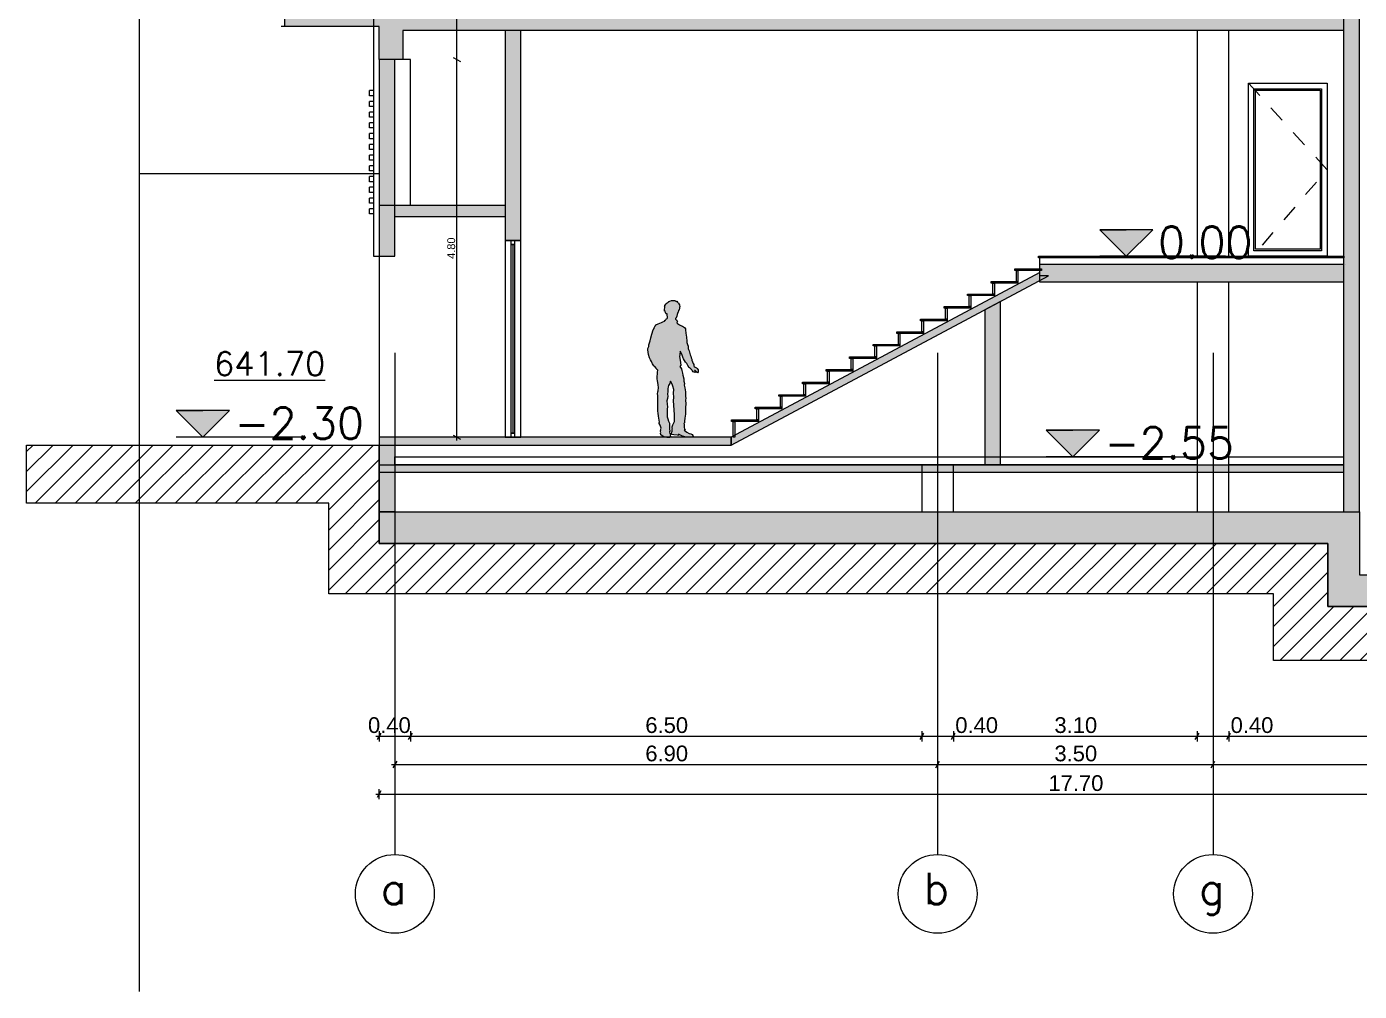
# Model space of a CAD drawing. Header units: millimetres. Extents: x 476244520 to 476657119, y 4620824743 to 4621446928.
# Drawn here: x 476520202 to 476537142, y 4621114425 to 4621126689 of the extents above; entities that cross this region are included whole.
import ezdxf

# ---------------------------------------------------------------- set-up
doc = ezdxf.new("R2010")
doc.units = ezdxf.units.MM
doc.header["$MEASUREMENT"] = 0
doc.linetypes.add('Dashed', pattern=[423.333333, 211.666667, -211.666667])
for name, color, linetype, lineweight in [('0_0 Architecture_Pen_No__7', 7, 'Continuous', 0), ('0_0 Architecture_Pen_No__8', 8, 'Continuous', 0), ('0_Pen_No__1_Pen_No__250', 7, 'Continuous', 0), ('0_Pen_No__250_Pen_No__142', 142, 'Continuous', 0), ('2D Drafting - General_Pen_No__250_Pen_No__7', 7, 'Continuous', 0), ('2D Drafting - General_Pen_No__250_Pen_No__7_Pen_No__154', 154, 'Continuous', 0), ('2D Drafting - General_Pen_No__250_Pen_No__7_Pen_No__7', 7, 'Continuous', 0), ('2D Drafting - General_Pen_No__7_Pen_No__253', 252, 'Continuous', 0), ('a-iataki_Pen_No__5_Pen_No__5_Pen_No__142', 142, 'Continuous', 0), ('Dimensioning - General_Pen_No__142', 142, 'Continuous', 0), ('gegmebi_Pen_No__7_Pen_No__250', 7, 'Continuous', 0), ('kar-panjara_Pen_No__7_Pen_No__250', 7, 'Continuous', 0), ('New_._Pen_No__1', 1, 'Continuous', 0), ('New_2D Drafting - General_Pen_No__250_Pen_No__154', 154, 'Continuous', 0), ('New_2D Drafting - General_Pen_No__250_Pen_No__7', 7, 'Continuous', 0), ('New_2D Drafting - General_Pen_No__7_Pen_No__250', 7, 'Continuous', 0), ('New_2D Drafting - General_Pen_No__7_Pen_No__7', 7, 'Continuous', 0), ('New_R03_Nakveti_Pen_No__1', 1, 'Continuous', 0), ('New_reg_nak_Pen_No__7', 7, 'Continuous', 0), ('New_shenobebi_Pen_No__4', 7, 'Continuous', 0), ('New_shenobebi_Pen_No__7', 7, 'Continuous', 0), ('New_Structural - Bearing_Pen_No__1', 1, 'Continuous', 0), ('New_Structural - Bearing_Pen_No__118', 118, 'Continuous', 0), ('zoma_Pen_No__142', 142, 'Continuous', 0), ('zoma_Pen_No__1_Pen_No__142', 142, 'Continuous', 0), ('zoma_Pen_No__5_Pen_No__5_Pen_No__142', 142, 'Continuous', 0)]:
    doc.layers.add(name, color=color, linetype=linetype, lineweight=lineweight)
for name, color, linetype in [('Dimensioning - General', 7, 'Continuous'), ('New_R03_Nakveti', 7, 'Continuous'), ('zoma', 7, 'Continuous')]:
    doc.layers.add(name, color=color, linetype=linetype)
doc.styles.add('GENERATED_STYLE_2', font='arial.ttf')
doc.linetypes.add('Break', pattern='A,0,[1,A-4 бѓЎбѓђбѓ®бѓљбѓ\x98 - nikas1.Shx,S=15.679026,R=0,X=0,Y=0],-1975.557214,0', length=1975.557214)
doc.dimstyles.new('GENERATED_STYLE__1', dxfattribs={"dimtxt": 200, "dimasz": 64.421331, "dimexe": 0.18, "dimexo": 3, "dimgap": 0.09, "dimtad": 1, "dimtih": 1, "dimtoh": 1, "dimlfac": 0.001, "dimzin": 0, "dimdsep": 46, "dimtxsty": 'GENERATED_STYLE_2', "dimblk": 'ARROWHEAD_2', "dimblk1": 'ARROWHEAD_2', "dimblk2": 'ARROWHEAD_2', "dimcen": 0.09, "dimclrd": 142, "dimclre": 142, "dimclrt": 142, "dimadec": 0, "dimazin": 0, "dimtfac": 1, "dimtdec": 4, "dimtmove": 0, "dimatfit": 3, "dimfxl": 1, "dimtolj": 1, "dimtzin": 0, "dimarcsym": 0})
doc.dimstyles.new('GENERATED_STYLE__13', dxfattribs={"dimtxt": 100, "dimasz": 68.640772, "dimexe": 0.18, "dimexo": 0.0625, "dimgap": 0.09, "dimtad": 1, "dimlfac": 0.001, "dimzin": 0, "dimdsep": 46, "dimtxsty": 'GENERATED_STYLE_2', "dimblk": 'ARROWHEAD_2', "dimblk1": 'ARROWHEAD_2', "dimblk2": 'ARROWHEAD_2', "dimcen": 0.09, "dimse1": 1, "dimse2": 1, "dimclrd": 142, "dimclre": 142, "dimclrt": 142, "dimadec": 0, "dimazin": 0, "dimtfac": 1, "dimtdec": 4, "dimtmove": 0, "dimatfit": 3, "dimfxl": 1, "dimtolj": 1, "dimtzin": 0, "dimarcsym": 0})
doc.dimstyles.new('GENERATED_STYLE__2', dxfattribs={"dimtxt": 200, "dimasz": 64.421331, "dimexe": 0.18, "dimexo": 3, "dimgap": 0.09, "dimtad": 1, "dimtih": 1, "dimtoh": 1, "dimlfac": 0.001, "dimzin": 0, "dimdsep": 46, "dimtxsty": 'GENERATED_STYLE_2', "dimblk": 'ARROWHEAD_2', "dimblk1": 'ARROWHEAD_2', "dimblk2": 'ARROWHEAD_2', "dimcen": 0.09, "dimclrd": 142, "dimclre": 142, "dimclrt": 142, "dimadec": 0, "dimazin": 0, "dimtfac": 1, "dimtdec": 4, "dimtmove": 2, "dimatfit": 3, "dimfxl": 1, "dimtolj": 1, "dimtzin": 0, "dimarcsym": 0})

# ---------------------------------------------------------------- blocks, each defined once
blk = doc.blocks.new('Standing Man Contour 02 23')
at = {"layer": 'New_R03_Nakveti_Pen_No__1', "linetype": 'Continuous', "lineweight": 0}
blk.add_hatch(color=1, dxfattribs=at).paths.add_polyline_path([(-109, 855), (-110, 843), (-109, 830), (-98, 820), (-83, 829), (-79, 840), (-69, 846), (-60, 846), (-79, 829), (-72, 823), (-44, 833), (-35, 844), (-29, 853), (-24, 864), (-19, 860), (-13, 868), (-1, 880), (6, 884), (25, 913), (38, 937), (52, 956), (65, 976), (77, 997), (86, 1019), (97, 1043), (108, 1072), (120, 1095), (125, 1046), (130, 1024), (120, 980), (111, 914), (125, 899), (105, 868), (100, 850), (91, 814), (85, 789), (75, 744), (72, 711), (66, 682), (70, 663), (63, 627), (53, 578), (51, 545), (51, 519), (49, 495), (53, 469), (50, 425), (53, 377), (54, 314), (54, 291), (62, 244), (66, 202), (67, 181), (73, 173), (69, 166), (71, 147), (71, 128), (64, 103), (58, 90), (69, 89), (35, 62), (8, 48), (-15, 42), (-31, 35), (-39, 21), (-40, 15), (-43, 14), (-43, 5), (-22, 0), (0, 0), (43, 2), (93, 14), (134, 35), (140, 38), (140, 20), (156, 24), (201, 30), (222, 36), (230, 43), (228, 67), (222, 67), (222, 86), (221, 102), (217, 102), (222, 109), (221, 132), (216, 158), (194, 201), (193, 225), (191, 251), (193, 288), (205, 461), (200, 509), (204, 558), (203, 607), (216, 648), (221, 673), (242, 713), (253, 683), (268, 657), (273, 639), (277, 613), (277, 582), (280, 548), (279, 520), (283, 491), (291, 462), (287, 420), (282, 388), (284, 357), (286, 327), (287, 299), (288, 280), (286, 258), (278, 232), (270, 202), (255, 177), (255, 135), (256, 102), (254, 83), (253, 74), (258, 75), (256, 63), (251, 45), (245, 34), (247, 19), (243, 15), (244, 0), (255, -4), (291, -4), (328, 4), (351, 19), (368, 31), (369, 45), (368, 58), (370, 70), (366, 85), (370, 87), (367, 104), (361, 117), (365, 126), (377, 152), (387, 176), (387, 188), (384, 191), (396, 269), (400, 304), (403, 332), (403, 369), (403, 412), (404, 486), (406, 529), (407, 553), (404, 578), (400, 590), (398, 631), (400, 664), (409, 719), (413, 739), (413, 779), (409, 799), (410, 825), (404, 851), (416, 860), (426, 877), (442, 898), (446, 897), (455, 909), (471, 931), (483, 961), (496, 983), (509, 1008), (522, 1053), (528, 1080), (528, 1089), (531, 1100), (531, 1126), (521, 1154), (518, 1173), (502, 1226), (492, 1263), (479, 1311), (462, 1365), (453, 1384), (451, 1392), (448, 1399), (437, 1415), (431, 1421), (428, 1430), (402, 1442), (379, 1450), (360, 1458), (340, 1465), (320, 1477), (311, 1486), (307, 1488), (301, 1496), (298, 1502), (293, 1511), (284, 1509), (282, 1517), (282, 1533), (284, 1541), (284, 1548), (286, 1563), (287, 1568), (291, 1570), (297, 1570), (302, 1574), (307, 1585), (312, 1602), (315, 1606), (320, 1601), (320, 1625), (315, 1648), (314, 1667), (319, 1664), (317, 1673), (299, 1696), (287, 1708), (275, 1718), (264, 1727), (260, 1726), (250, 1731), (232, 1736), (216, 1737), (207, 1736), (194, 1739), (180, 1735), (166, 1725), (164, 1730), (153, 1718), (147, 1708), (143, 1709), (139, 1697), (131, 1681), (127, 1659), (131, 1654), (131, 1642), (134, 1620), (136, 1621), (138, 1614), (139, 1610), (143, 1613), (144, 1602), (147, 1592), (153, 1574), (158, 1560), (164, 1539), (168, 1524), (173, 1517), (180, 1514), (181, 1502), (168, 1493), (161, 1483), (156, 1475), (157, 1465), (162, 1455), (154, 1444), (128, 1428), (102, 1417), (90, 1410), (66, 1394), (54, 1379), (51, 1364), (47, 1324), (41, 1271), (35, 1220), (36, 1204), (28, 1180), (21, 1156), (17, 1127), (13, 1113), (5, 1097), (4, 1079), (-3, 1063), (-8, 1046), (-12, 1037), (-17, 1031), (-21, 1011), (-24, 1002), (-29, 992), (-26, 978), (-36, 957), (-45, 937), (-54, 925), (-55, 917), (-53, 907), (-57, 899), (-72, 890), (-77, 885), (-85, 881), (-94, 875)])
at = {"layer": 'New_R03_Nakveti_Pen_No__1', "color": 1, "linetype": 'Continuous', "lineweight": 0, "flags": 128}
blk.add_lwpolyline([(-109, 855), (-110, 843), (-109, 830), (-98, 820), (-83, 829), (-79, 840), (-69, 846), (-60, 846), (-79, 829), (-72, 823), (-44, 833), (-35, 844), (-29, 853), (-24, 864), (-19, 860), (-13, 868), (-1, 880), (6, 884), (25, 913), (38, 937), (52, 956), (65, 976), (77, 997), (86, 1019), (97, 1043), (108, 1072), (120, 1095), (125, 1046), (130, 1024), (120, 980), (111, 914), (125, 899), (105, 868), (100, 850), (91, 814), (85, 789), (75, 744), (72, 711), (66, 682), (70, 663), (63, 627), (53, 578), (51, 545), (51, 519), (49, 495), (53, 469), (50, 425), (53, 377), (54, 314), (54, 291), (62, 244), (66, 202), (67, 181), (73, 173), (69, 166), (71, 147), (71, 128), (64, 103), (58, 90), (69, 89), (35, 62), (8, 48), (-15, 42), (-31, 35), (-39, 21), (-40, 15), (-43, 14), (-43, 5), (-22, 0), (0, 0), (43, 2), (93, 14), (134, 35), (140, 38), (140, 20), (156, 24), (201, 30), (222, 36), (230, 43), (228, 67), (222, 67), (222, 86), (221, 102), (217, 102), (222, 109), (221, 132), (216, 158), (194, 201), (193, 225), (191, 251), (193, 288), (205, 461), (200, 509), (204, 558), (203, 607), (216, 648), (221, 673), (242, 713), (253, 683), (268, 657), (273, 639), (277, 613), (277, 582), (280, 548), (279, 520), (283, 491), (291, 462), (287, 420), (282, 388), (284, 357), (286, 327), (287, 299), (288, 280), (286, 258), (278, 232), (270, 202), (255, 177), (255, 135), (256, 102), (254, 83), (253, 74), (258, 75), (256, 63), (251, 45), (245, 34), (247, 19), (243, 15), (244, 0), (255, -4), (291, -4), (328, 4), (351, 19), (368, 31), (369, 45), (368, 58), (370, 70), (366, 85), (370, 87), (367, 104), (361, 117), (365, 126), (377, 152), (387, 176), (387, 188), (384, 191), (396, 269), (400, 304), (403, 332), (403, 369), (403, 412), (404, 486), (406, 529), (407, 553), (404, 578), (400, 590), (398, 631), (400, 664), (409, 719), (413, 739), (413, 779), (409, 799), (410, 825), (404, 851), (416, 860), (426, 877), (442, 898), (446, 897), (455, 909), (471, 931), (483, 961), (496, 983), (509, 1008), (522, 1053), (528, 1080), (528, 1089), (531, 1100), (531, 1126), (521, 1154), (518, 1173), (502, 1226), (492, 1263), (479, 1311), (462, 1365), (453, 1384), (451, 1392), (448, 1399), (437, 1415), (431, 1421), (428, 1430), (402, 1442), (379, 1450), (360, 1458), (340, 1465), (320, 1477), (311, 1486), (307, 1488), (301, 1496), (298, 1502), (293, 1511), (284, 1509), (282, 1517), (282, 1533), (284, 1541), (284, 1548), (286, 1563), (287, 1568), (291, 1570), (297, 1570), (302, 1574), (307, 1585), (312, 1602), (315, 1606), (320, 1601), (320, 1625), (315, 1648), (314, 1667), (319, 1664), (317, 1673), (299, 1696), (287, 1708), (275, 1718), (264, 1727), (260, 1726), (250, 1731), (232, 1736), (216, 1737), (207, 1736), (194, 1739), (180, 1735), (166, 1725), (164, 1730), (153, 1718), (147, 1708), (143, 1709), (139, 1697), (131, 1681), (127, 1659), (131, 1654), (131, 1642), (134, 1620), (136, 1621), (138, 1614), (139, 1610), (143, 1613), (144, 1602), (147, 1592), (153, 1574), (158, 1560), (164, 1539), (168, 1524), (173, 1517), (180, 1514), (181, 1502), (168, 1493), (161, 1483), (156, 1475), (157, 1465), (162, 1455), (154, 1444), (128, 1428), (102, 1417), (90, 1410), (66, 1394), (54, 1379), (51, 1364), (47, 1324), (41, 1271), (35, 1220), (36, 1204), (28, 1180), (21, 1156), (17, 1127), (13, 1113), (5, 1097), (4, 1079), (-3, 1063), (-8, 1046), (-12, 1037), (-17, 1031), (-21, 1011), (-24, 1002), (-29, 992), (-26, 978), (-36, 957), (-45, 937), (-54, 925), (-55, 917), (-53, 907), (-57, 899), (-72, 890), (-77, 885), (-85, 881), (-94, 875)], close=True, dxfattribs=at)
blk = doc.blocks.new('*D589', base_point=(476844527, 4621385791))
at = {"layer": 'Dimensioning - General_Pen_No__142', "color": 142, "linetype": 'Continuous', "lineweight": 0, "transparency": 16777216}
for p, q in [((476525624, 4621126296), (476525715, 4621126244)), ((476525670, 4621121470), (476525670, 4621126270)), ((476525624, 4621121496), (476525715, 4621121444)), ((476525670, 4621121426), (476525670, 4621121470))]:
    blk.add_line(p, q, dxfattribs=at)
at = {"layer": 'Dimensioning - General_Pen_No__142', "color": 142, "lineweight": 0, "transparency": 16777216, "insert": (476525650, 4621123737), "char_height": 100, "attachment_point": 7, "rotation": 90, "style": 'GENERATED_STYLE_2'}
blk.add_mtext('\\A1;{\\pql;\\fArial CYR|b0|i0|c204|p34;4.80}', dxfattribs=at)
blk = doc.blocks.new('ARROWHEAD_2')
at = {"color": 0, "linetype": 'Continuous', "lineweight": 0}
for p, q in [((0, 0), (-1, 0)), ((-0.38, -0.66), (0.38, 0.66))]:
    blk.add_line(p, q, dxfattribs=at)
blk = doc.blocks.new('*D590', base_point=(476844527, 4621385791))
at = {"layer": 'Dimensioning - General_Pen_No__142', "color": 142, "linetype": 'Continuous', "lineweight": 0, "transparency": 16777216}
for p, q in [((476525624, 4621129496), (476525715, 4621129444)), ((476525670, 4621126270), (476525670, 4621129470)), ((476525624, 4621126296), (476525715, 4621126244))]:
    blk.add_line(p, q, dxfattribs=at)
at = {"layer": 'Dimensioning - General_Pen_No__142', "color": 142, "lineweight": 0, "transparency": 16777216, "insert": (476525650, 4621127737), "char_height": 100, "attachment_point": 7, "rotation": 90, "style": 'GENERATED_STYLE_2'}
blk.add_mtext('\\A1;{\\pql;\\fArial CYR|b0|i0|c204|p34;3.20}', dxfattribs=at)
blk = doc.blocks.new('*D707', base_point=(476844527, 4621385791))
at = {"layer": 'zoma_Pen_No__142', "color": 142, "linetype": 'Continuous', "lineweight": 0, "transparency": 16777216}
for p, q in [((476535258, 4621117265), (476535306, 4621117350)), ((476535282, 4621117371), (476535282, 4621117244)), ((476542158, 4621117265), (476542206, 4621117350)), ((476542182, 4621117371), (476542182, 4621117244)), ((476535282, 4621117307), (476531782, 4621117307)), ((476542182, 4621117307), (476535282, 4621117307)), ((476542223, 4621117307), (476542182, 4621117307))]:
    blk.add_line(p, q, dxfattribs=at)
at = {"layer": 'zoma_Pen_No__142', "color": 142, "lineweight": 0, "transparency": 16777216, "insert": (476538466, 4621117347), "char_height": 200, "attachment_point": 7, "style": 'GENERATED_STYLE_2'}
blk.add_mtext('\\A1;{\\pql;\\fArial CYR|b0|i0|c204|p34;6.90}', dxfattribs=at)
blk = doc.blocks.new('*D708', base_point=(476844527, 4621385791))
at = {"layer": 'zoma_Pen_No__142', "color": 142, "linetype": 'Continuous', "lineweight": 0, "transparency": 16777216}
for p, q in [((476531758, 4621117265), (476531807, 4621117350)), ((476531782, 4621117371), (476531782, 4621117244)), ((476535258, 4621117265), (476535306, 4621117350)), ((476535282, 4621117307), (476531782, 4621117307))]:
    blk.add_line(p, q, dxfattribs=at)
at = {"layer": 'zoma_Pen_No__142', "color": 142, "lineweight": 0, "transparency": 16777216, "insert": (476533266, 4621117347), "char_height": 200, "attachment_point": 7, "style": 'GENERATED_STYLE_2'}
blk.add_mtext('\\A1;{\\pql;\\fArial CYR|b0|i0|c204|p34;3.50}', dxfattribs=at)
blk = doc.blocks.new('*D709', base_point=(476844527, 4621385791))
at = {"layer": 'zoma_Pen_No__142', "color": 142, "linetype": 'Continuous', "lineweight": 0, "transparency": 16777216}
for p, q in [((476524907, 4621117350), (476524858, 4621117265)), ((476524882, 4621117371), (476524882, 4621117244)), ((476531758, 4621117265), (476531807, 4621117350)), ((476531782, 4621117371), (476531782, 4621117244)), ((476524882, 4621117307), (476524841, 4621117307)), ((476531782, 4621117307), (476524882, 4621117307))]:
    blk.add_line(p, q, dxfattribs=at)
at = {"layer": 'zoma_Pen_No__142', "color": 142, "lineweight": 0, "transparency": 16777216, "insert": (476528066, 4621117347), "char_height": 200, "attachment_point": 7, "style": 'GENERATED_STYLE_2'}
blk.add_mtext('\\A1;{\\pql;\\fArial CYR|b0|i0|c204|p34;6.90}', dxfattribs=at)
blk = doc.blocks.new('*D711', base_point=(476844527, 4621385791))
at = {"layer": 'zoma_Pen_No__142', "color": 142, "linetype": 'Continuous', "lineweight": 0, "transparency": 16777216}
for p, q in [((476535457, 4621117625), (476535506, 4621117709)), ((476541957, 4621117625), (476542006, 4621117709)), ((476541981, 4621117731), (476541981, 4621117603)), ((476541981, 4621117667), (476535482, 4621117667))]:
    blk.add_line(p, q, dxfattribs=at)
at = {"layer": 'zoma_Pen_No__142', "color": 142, "lineweight": 0, "transparency": 16777216, "char_height": 200, "attachment_point": 7, "style": 'GENERATED_STYLE_2'}
for s, insert in [('\\A1;{\\pql;\\fArial CYR|b0|i0|c204|p34;0.40}', (476535506, 4621117707)), ('\\A1;{\\pql;\\fArial CYR|b0|i0|c204|p34;6.50}', (476538466, 4621117707))]:
    blk.add_mtext(s, dxfattribs=dict(at, insert=insert))
blk = doc.blocks.new('*D712', base_point=(476844527, 4621385791))
at = {"layer": 'zoma_Pen_No__142', "color": 142, "linetype": 'Continuous', "lineweight": 0, "transparency": 16777216}
for p, q in [((476535057, 4621117625), (476535106, 4621117709)), ((476535457, 4621117625), (476535506, 4621117709)), ((476535482, 4621117731), (476535482, 4621117603)), ((476535482, 4621117667), (476535082, 4621117667)), ((476541981, 4621117667), (476535482, 4621117667))]:
    blk.add_line(p, q, dxfattribs=at)
blk = doc.blocks.new('*D713', base_point=(476844527, 4621385791))
at = {"layer": 'zoma_Pen_No__142', "color": 142, "linetype": 'Continuous', "lineweight": 0, "transparency": 16777216}
for p, q in [((476531958, 4621117625), (476532006, 4621117709)), ((476531982, 4621117731), (476531982, 4621117603)), ((476535057, 4621117625), (476535106, 4621117709)), ((476535082, 4621117731), (476535082, 4621117603)), ((476535082, 4621117667), (476531982, 4621117667)), ((476535482, 4621117667), (476535082, 4621117667))]:
    blk.add_line(p, q, dxfattribs=at)
at = {"layer": 'zoma_Pen_No__142', "color": 142, "lineweight": 0, "transparency": 16777216, "char_height": 200, "attachment_point": 7, "style": 'GENERATED_STYLE_2'}
for s, insert in [('\\A1;{\\pql;\\fArial CYR|b0|i0|c204|p34;0.40}', (476532006, 4621117707)), ('\\A1;{\\pql;\\fArial CYR|b0|i0|c204|p34;3.10}', (476533266, 4621117707))]:
    blk.add_mtext(s, dxfattribs=dict(at, insert=insert))
blk = doc.blocks.new('*D714', base_point=(476844527, 4621385791))
at = {"layer": 'zoma_Pen_No__142', "color": 142, "linetype": 'Continuous', "lineweight": 0, "transparency": 16777216}
for p, q in [((476531558, 4621117625), (476531606, 4621117709)), ((476531582, 4621117731), (476531582, 4621117603)), ((476531958, 4621117625), (476532006, 4621117709)), ((476531982, 4621117731), (476531982, 4621117603)), ((476531982, 4621117667), (476531582, 4621117667))]:
    blk.add_line(p, q, dxfattribs=at)
blk = doc.blocks.new('*D715', base_point=(476844527, 4621385791))
at = {"layer": 'zoma_Pen_No__142', "color": 142, "linetype": 'Continuous', "lineweight": 0, "transparency": 16777216}
for p, q in [((476525058, 4621117625), (476525107, 4621117709)), ((476531558, 4621117625), (476531606, 4621117709)), ((476531582, 4621117731), (476531582, 4621117603)), ((476531582, 4621117667), (476525083, 4621117667))]:
    blk.add_line(p, q, dxfattribs=at)
at = {"layer": 'zoma_Pen_No__142', "color": 142, "lineweight": 0, "transparency": 16777216, "insert": (476528066, 4621117707), "char_height": 200, "attachment_point": 7, "style": 'GENERATED_STYLE_2'}
blk.add_mtext('\\A1;{\\pql;\\fArial CYR|b0|i0|c204|p34;6.50}', dxfattribs=at)
blk = doc.blocks.new('*D716', base_point=(476844527, 4621385791))
at = {"layer": 'zoma_Pen_No__142', "color": 142, "linetype": 'Continuous', "lineweight": 0, "transparency": 16777216}
for p, q in [((476524706, 4621117709), (476524657, 4621117625)), ((476524682, 4621117731), (476524682, 4621117603)), ((476525058, 4621117625), (476525107, 4621117709)), ((476525083, 4621117731), (476525083, 4621117603)), ((476524682, 4621117667), (476524640, 4621117667)), ((476525083, 4621117667), (476524682, 4621117667)), ((476531582, 4621117667), (476525083, 4621117667))]:
    blk.add_line(p, q, dxfattribs=at)
at = {"layer": 'zoma_Pen_No__142', "color": 142, "lineweight": 0, "transparency": 16777216, "insert": (476524541, 4621117707), "char_height": 200, "attachment_point": 7, "style": 'GENERATED_STYLE_2'}
blk.add_mtext('\\A1;{\\pql;\\fArial CYR|b0|i0|c204|p34;0.40}', dxfattribs=at)
blk = doc.blocks.new('*D717', base_point=(476844527, 4621385791))
at = {"layer": 'zoma_Pen_No__142', "color": 142, "linetype": 'Continuous', "lineweight": 0, "transparency": 16777216}
for p, q in [((476524640, 4621116930), (476524682, 4621116930)), ((476524706, 4621116973), (476524657, 4621116888)), ((476524682, 4621116867), (476524682, 4621116994)), ((476524682, 4621116930), (476542382, 4621116930)), ((476542357, 4621116888), (476542406, 4621116973)), ((476542382, 4621116867), (476542382, 4621116994)), ((476542382, 4621116930), (476542423, 4621116930))]:
    blk.add_line(p, q, dxfattribs=at)
at = {"layer": 'zoma_Pen_No__142', "color": 142, "lineweight": 0, "transparency": 16777216, "insert": (476533190, 4621116970), "char_height": 200, "attachment_point": 7, "style": 'GENERATED_STYLE_2'}
blk.add_mtext('\\A1;{\\pql;\\fArial CYR|b0|i0|c204|p34;17.70}', dxfattribs=at)

msp = doc.modelspace()

# ---------------------------------------------------------------- hatches: boundary and pattern name
at = {"layer": '0_0 Architecture_Pen_No__8', "linetype": 'Continuous', "lineweight": 0, "true_color": 0x404040}
msp.add_hatch(color=250, dxfattribs=at).paths.add_polyline_path([(476524682.226, 4621120119.777), (476524682.198, 4621120519.777), (476537141.98, 4621120519.777), (476537141.98, 4621119719.777), (476539341.94, 4621119719.777), (476539341.94, 4621120519.777), (476539783.097, 4621120519.777), (476542381.976, 4621120519.777), (476542381.976, 4621120119.777), (476539742.097, 4621120119.777), (476539742.097, 4621119319.777), (476537161.98, 4621119319.777), (476536741.998, 4621119319.777), (476536741.998, 4621120119.777)])
at = {"layer": '0_Pen_No__250_Pen_No__142', "linetype": 'Continuous', "lineweight": 0}
for points in [[(476534180.197, 4621123769.631), (476534517.725, 4621124107.325), (476533842.503, 4621124107.16)], [(476522442.027, 4621121469.917), (476522779.555, 4621121807.61), (476522104.333, 4621121807.445)], [(476533500.051, 4621121220.188), (476533837.579, 4621121557.881), (476533162.357, 4621121557.716)]]:
    msp.add_hatch(color=142, dxfattribs=at).paths.add_polyline_path(points)
at = {"layer": '2D Drafting - General_Pen_No__250_Pen_No__7', "linetype": 'Continuous', "lineweight": 0}
for points in [[(476523482.346, 4621126909.107), (476524611.977, 4621126909.107), (476524611.977, 4621126970.916), (476524682.326, 4621126970.916), (476524731.977, 4621126970.916), (476524731.977, 4621126869.917), (476536941.944, 4621126869.917), (476536941.944, 4621126639.823), (476535432.393, 4621126639.823), (476535131.976, 4621126639.823), (476524981.976, 4621126639.823), (476524981.976, 4621126269.917), (476524682.226, 4621126269.917), (476524682.286, 4621126689.036), (476524681.812, 4621126689.036), (476524644.02, 4621126689.036), (476523482.346, 4621126689.036)], [(476524881.892, 4621124419.909), (476526282.916, 4621124419.909), (476526282.916, 4621124269.909), (476524881.892, 4621124269.909)], [(476533082.856, 4621123669.917), (476536941.944, 4621123669.917), (476536941.944, 4621123489.909), (476536941.944, 4621123439.846), (476533082.846, 4621123440.007)], [(476529159.401, 4621121469.917), (476529159.401, 4621121370.809), (476533192.861, 4621123519.913), (476533082.849, 4621123519.918), (476533082.851, 4621123563.07)], [(476524681.972, 4621121119.777), (476536941.944, 4621121119.777), (476536941.944, 4621121019.777), (476524681.972, 4621121019.777)]]:
    msp.add_hatch(color=7, dxfattribs=at).paths.add_polyline_path(points)
at = {"layer": '2D Drafting - General_Pen_No__250_Pen_No__7_Pen_No__154', "linetype": 'Continuous', "lineweight": 0}
msp.add_hatch(color=154, dxfattribs=at).paths.add_polyline_path([(476524881.888, 4621120519.777), (476524682.198, 4621120519.777), (476524682.138, 4621121369.784), (476524881.888, 4621121369.784)])
at = {"layer": 'New_2D Drafting - General_Pen_No__250_Pen_No__154', "linetype": 'Continuous', "lineweight": 0}
msp.add_hatch(color=154, dxfattribs=at).paths.add_polyline_path([(476536941.944, 4621120519.777), (476537141.948, 4621120519.777), (476537141.948, 4621137419.194), (476536941.944, 4621137419.194)])
at = {"layer": 'New_2D Drafting - General_Pen_No__250_Pen_No__7', "linetype": 'Continuous', "lineweight": 0}
for points in [[(476526282.85, 4621123969.917), (476526482.854, 4621123969.917), (476526482.854, 4621126639.91), (476526282.85, 4621126639.91)], [(476524682.139, 4621126269.917), (476524682.139, 4621123769.909), (476524881.892, 4621123769.909), (476524881.892, 4621126269.917)], [(476532382.853, 4621121119.777), (476532582.858, 4621121119.777), (476532582.853, 4621123194.616), (476532382.853, 4621123087.962)], [(476524682.138, 4621121369.784), (476529159.401, 4621121369.784), (476529159.382, 4621121469.917), (476524682.138, 4621121469.917)]]:
    msp.add_hatch(color=7, dxfattribs=at).paths.add_polyline_path(points)
at = {"layer": 'New_2D Drafting - General_Pen_No__7_Pen_No__7', "linetype": 'Continuous', "lineweight": 0}
h = msp.add_hatch(dxfattribs=at)
h.set_pattern_fill('MASONRY_BLOCK', style=0, pattern_type=2)
h.set_pattern_definition([(45, (476844527.15, 4621385791.04), (-127.27922, 127.27922), [])])
h.paths.add_polyline_path([(476520202.252, 4621121369.917), (476524682.138, 4621121369.784), (476524682.226, 4621120119.777), (476536741.998, 4621120119.777), (476536741.998, 4621119319.777), (476539742.097, 4621119319.777), (476539742.097, 4621120119.777), (476540769.561, 4621120119.777), (476542381.976, 4621120119.777), (476542381.976, 4621123389.909), (476542381.976, 4621123668.999), (476547236.354, 4621123668.999), (476547236.354, 4621122929.193), (476543092.993, 4621122929.193), (476543092.993, 4621119540.859), (476543092.993, 4621119479.337), (476540529.561, 4621119479.337), (476540529.561, 4621118632.921), (476536678.998, 4621118632.921), (476536052.581, 4621118632.921), (476536052.581, 4621119479.337), (476524041.56, 4621119479.337), (476524041.56, 4621120630.009), (476520202.252, 4621120630.009)])

# ---------------------------------------------------------------- linework, layer by layer
at = {"layer": '0_0 Architecture_Pen_No__7', "color": 7, "linetype": 'Continuous', "lineweight": 0, "flags": 128}
msp.add_lwpolyline([(476524682.226, 4621120119.777), (476524682.198, 4621120519.777), (476537141.98, 4621120519.777), (476537141.98, 4621119719.777), (476539341.94, 4621119719.777), (476539341.94, 4621120519.777), (476539783.097, 4621120519.777), (476542381.976, 4621120519.777), (476542381.976, 4621120119.777), (476539742.097, 4621120119.777), (476539742.097, 4621119319.777), (476537161.98, 4621119319.777), (476536741.998, 4621119319.777), (476536741.998, 4621120119.777)], close=True, dxfattribs=at)
at = {"layer": '0_Pen_No__1_Pen_No__250', "color": 7, "linetype": 'Continuous', "lineweight": 0, "flags": 128}
for points in [[(476534180.197, 4621123769.631), (476533842.503, 4621124107.16), (476534180.114, 4621124107.242)], [(476534180.197, 4621123769.631), (476534517.725, 4621124107.325), (476534180.114, 4621124107.242)], [(476535442.586, 4621123769.631), (476533842.586, 4621123769.241)], [(476522442.027, 4621121469.917), (476522104.333, 4621121807.445), (476522441.944, 4621121807.528)], [(476522442.027, 4621121469.917), (476522779.555, 4621121807.61), (476522441.944, 4621121807.528)], [(476523704.415, 4621121470.225), (476522104.415, 4621121469.834)], [(476533500.051, 4621121220.188), (476533162.357, 4621121557.716), (476533499.968, 4621121557.799)], [(476533500.051, 4621121220.188), (476533837.579, 4621121557.881), (476533499.968, 4621121557.799)], [(476534762.44, 4621121220.496), (476533162.44, 4621121220.105)]]:
    msp.add_lwpolyline(points, dxfattribs=at)
at = {"layer": '0_Pen_No__250_Pen_No__142', "color": 142, "linetype": 'Continuous', "lineweight": 0, "flags": 128}
for points in [[(476534180.197, 4621123769.631), (476534517.725, 4621124107.325), (476533842.503, 4621124107.16)], [(476522442.027, 4621121469.917), (476522779.555, 4621121807.61), (476522104.333, 4621121807.445)], [(476533500.051, 4621121220.188), (476533837.579, 4621121557.881), (476533162.357, 4621121557.716)]]:
    msp.add_lwpolyline(points, close=True, dxfattribs=at)
at = {"layer": '2D Drafting - General_Pen_No__250_Pen_No__7', "color": 7, "linetype": 'Continuous', "lineweight": 0, "flags": 128}
for points in [[(476523482.346, 4621126909.107), (476524611.977, 4621126909.107), (476524611.977, 4621126970.916), (476524682.326, 4621126970.916), (476524731.977, 4621126970.916), (476524731.977, 4621126869.917), (476536941.944, 4621126869.917), (476536941.944, 4621126639.823), (476535432.393, 4621126639.823), (476535131.976, 4621126639.823), (476524981.976, 4621126639.823), (476524981.976, 4621126269.917), (476524682.226, 4621126269.917), (476524682.286, 4621126689.036), (476524681.812, 4621126689.036), (476524644.02, 4621126689.036), (476523482.346, 4621126689.036)], [(476524881.892, 4621124419.909), (476526282.916, 4621124419.909), (476526282.916, 4621124269.909), (476524881.892, 4621124269.909)], [(476533082.856, 4621123669.917), (476536941.944, 4621123669.917), (476536941.944, 4621123489.909), (476536941.944, 4621123439.846), (476533082.846, 4621123440.007)], [(476529159.401, 4621121469.917), (476529159.401, 4621121370.809), (476533192.861, 4621123519.913), (476533082.849, 4621123519.918), (476533082.851, 4621123563.07)], [(476524681.972, 4621121119.777), (476536941.944, 4621121119.777), (476536941.944, 4621121019.777), (476524681.972, 4621121019.777)]]:
    msp.add_lwpolyline(points, close=True, dxfattribs=at)
at = {"layer": '2D Drafting - General_Pen_No__250_Pen_No__7_Pen_No__7', "color": 7, "linetype": 'Continuous', "lineweight": 0, "flags": 128}
msp.add_lwpolyline([(476524881.888, 4621120519.777), (476524682.198, 4621120519.777), (476524682.138, 4621121369.784), (476524881.888, 4621121369.784)], close=True, dxfattribs=at)
at = {"layer": '2D Drafting - General_Pen_No__7_Pen_No__253', "color": 252, "linetype": 'Continuous', "lineweight": 0, "flags": 128}
for points in [[(476535732.854, 4621125969.917), (476536732.855, 4621125969.917), (476536732.855, 4621123769.917), (476535732.854, 4621123769.917)], [(476535802.394, 4621125899.917), (476536662.855, 4621125899.917), (476536662.855, 4621123839.917), (476535802.394, 4621123839.917)], [(476535822.394, 4621125879.917), (476536642.855, 4621125879.917), (476536642.855, 4621123859.917), (476535822.394, 4621123859.917)]]:
    msp.add_lwpolyline(points, close=True, dxfattribs=at)
at = {"layer": '2D Drafting - General_Pen_No__7_Pen_No__253', "color": 252, "linetype": 'Dashed', "lineweight": 0, "flags": 128}
msp.add_lwpolyline([(476535732.854, 4621125969.917), (476536732.855, 4621124869.917), (476535782.855, 4621123769.917)], dxfattribs=at)
at = {"layer": 'gegmebi_Pen_No__7_Pen_No__250', "color": 7, "linetype": 'Continuous', "lineweight": 0, "flags": 128}
msp.add_lwpolyline([(476536961.976, 4621123669.917), (476536961.976, 4621123669.784)], dxfattribs=at)
for points in [[(476535081.976, 4621121119.777), (476524881.976, 4621121119.777), (476524881.976, 4621121219.909), (476535081.976, 4621121219.909)], [(476536941.944, 4621121119.777), (476535482.326, 4621121119.777), (476535482.326, 4621121219.909), (476536941.944, 4621121219.909)]]:
    msp.add_lwpolyline(points, close=True, dxfattribs=at)
at = {"layer": 'kar-panjara_Pen_No__7_Pen_No__250', "color": 7, "linetype": 'Continuous', "lineweight": 0, "flags": 128}
for points in [[(476535081.976, 4621126639.823), (476535081.976, 4621123769.917), (476535482.326, 4621123769.917), (476535482.326, 4621126639.823)], [(476524682.139, 4621126269.917), (476524682.139, 4621124419.909), (476525082.238, 4621124419.909), (476525082.238, 4621126269.917)], [(476535081.976, 4621123439.907), (476535081.976, 4621120519.777), (476535482.326, 4621120519.777), (476535482.326, 4621123439.907)], [(476531581.976, 4621121119.769), (476531581.976, 4621120519.777), (476531981.976, 4621120519.777), (476531981.976, 4621121119.769)]]:
    msp.add_lwpolyline(points, close=True, dxfattribs=at)
at = {"layer": 'New_2D Drafting - General_Pen_No__250_Pen_No__7', "color": 7, "linetype": 'Continuous', "lineweight": 0, "flags": 128}
for points in [[(476536941.944, 4621120519.777), (476537141.948, 4621120519.777), (476537141.948, 4621137419.194), (476536941.944, 4621137419.194)], [(476526282.85, 4621123969.917), (476526482.854, 4621123969.917), (476526482.854, 4621126639.91), (476526282.85, 4621126639.91)], [(476524682.139, 4621126269.917), (476524682.139, 4621123769.909), (476524881.892, 4621123769.909), (476524881.892, 4621126269.917)], [(476532382.853, 4621121119.777), (476532582.858, 4621121119.777), (476532582.853, 4621123194.616), (476532382.853, 4621123087.962)], [(476524682.138, 4621121369.784), (476529159.401, 4621121369.784), (476529159.382, 4621121469.917), (476524682.138, 4621121469.917)]]:
    msp.add_lwpolyline(points, close=True, dxfattribs=at)
at = {"layer": 'New_2D Drafting - General_Pen_No__7_Pen_No__250', "color": 7, "linetype": 'Continuous', "lineweight": 0, "flags": 128}
msp.add_lwpolyline([(476520202.252, 4621121369.917), (476524682.138, 4621121369.784), (476524682.226, 4621120119.777), (476536741.998, 4621120119.777), (476536741.998, 4621119319.777), (476539742.097, 4621119319.777), (476539742.097, 4621120119.777), (476540769.561, 4621120119.777), (476542381.976, 4621120119.777), (476542381.976, 4621123389.909), (476542381.976, 4621123668.999), (476547236.354, 4621123668.999), (476547236.354, 4621122929.193), (476543092.993, 4621122929.193), (476543092.993, 4621119540.859), (476543092.993, 4621119479.337), (476540529.561, 4621119479.337), (476540529.561, 4621118632.921), (476536678.998, 4621118632.921), (476536052.581, 4621118632.921), (476536052.581, 4621119479.337), (476524041.56, 4621119479.337), (476524041.56, 4621120630.009), (476520202.252, 4621120630.009)], close=True, dxfattribs=at)
at = {"layer": 'New_reg_nak_Pen_No__7', "color": 7, "linetype": 'Continuous', "lineweight": 0}
msp.add_line((476523482.346, 4621126689.036), (476523436.02, 4621126689.036), dxfattribs=at)
at = {"layer": 'New_reg_nak_Pen_No__7', "color": 7, "linetype": 'Continuous', "lineweight": 0, "flags": 128}
msp.add_lwpolyline([(476524682.238, 4621136969.484), (476524611.967, 4621136969.483), (476524611.994, 4621130170.916), (476524612.138, 4621130170.916), (476524612.212, 4621123769.907), (476524682.139, 4621123769.909)], dxfattribs=at)
at = {"layer": 'New_shenobebi_Pen_No__4', "color": 7, "linetype": 'Continuous', "lineweight": 0}
for points in [[(476533102.853, 4621123589.917), (476532762.853, 4621123589.917), (476532762.853, 4621123609.917), (476533102.853, 4621123609.917)], [(476536942.865, 4621123749.917), (476533062.853, 4621123749.917), (476533062.853, 4621123769.917), (476536942.865, 4621123769.917)], [(476532802.853, 4621123429.917), (476532462.853, 4621123429.917), (476532462.853, 4621123449.917), (476532802.853, 4621123449.917)], [(476532802.853, 4621123589.917), (476532802.853, 4621123449.917), (476532782.853, 4621123449.917), (476532782.853, 4621123589.917)], [(476532502.853, 4621123269.917), (476532162.853, 4621123269.917), (476532162.853, 4621123289.917), (476532502.853, 4621123289.917)], [(476532202.853, 4621123269.917), (476532202.853, 4621123129.917), (476532182.853, 4621123129.917), (476532182.853, 4621123269.917)], [(476532502.853, 4621123429.917), (476532502.853, 4621123289.917), (476532482.853, 4621123289.917), (476532482.853, 4621123429.917)], [(476532202.853, 4621123109.917), (476531862.853, 4621123109.917), (476531862.853, 4621123129.917), (476532202.853, 4621123129.917)], [(476531902.853, 4621123109.917), (476531902.853, 4621122969.917), (476531882.853, 4621122969.917), (476531882.853, 4621123109.917)], [(476531902.853, 4621122949.917), (476531562.853, 4621122949.917), (476531562.853, 4621122969.917), (476531902.853, 4621122969.917)], [(476531602.853, 4621122949.917), (476531602.853, 4621122809.917), (476531582.853, 4621122809.917), (476531582.853, 4621122949.917)], [(476531602.853, 4621122789.917), (476531262.853, 4621122789.917), (476531262.853, 4621122809.917), (476531602.853, 4621122809.917)], [(476531302.853, 4621122789.917), (476531302.853, 4621122649.917), (476531282.853, 4621122649.917), (476531282.853, 4621122789.917)], [(476531302.853, 4621122629.917), (476530962.853, 4621122629.917), (476530962.853, 4621122649.917), (476531302.853, 4621122649.917)], [(476531002.853, 4621122629.917), (476531002.853, 4621122489.917), (476530982.853, 4621122489.917), (476530982.853, 4621122629.917)], [(476531002.853, 4621122469.917), (476530662.853, 4621122469.917), (476530662.853, 4621122489.917), (476531002.853, 4621122489.917)], [(476530702.853, 4621122469.917), (476530702.853, 4621122329.917), (476530682.853, 4621122329.917), (476530682.853, 4621122469.917)], [(476530702.853, 4621122309.917), (476530362.853, 4621122309.917), (476530362.853, 4621122329.917), (476530702.853, 4621122329.917)], [(476530402.853, 4621122309.917), (476530402.853, 4621122169.917), (476530382.853, 4621122169.917), (476530382.853, 4621122309.917)], [(476530402.853, 4621122149.917), (476530062.853, 4621122149.917), (476530062.853, 4621122169.917), (476530402.853, 4621122169.917)], [(476530102.853, 4621122149.917), (476530102.853, 4621122009.917), (476530082.853, 4621122009.917), (476530082.853, 4621122149.917)], [(476530102.853, 4621121989.917), (476529762.853, 4621121989.917), (476529762.853, 4621122009.917), (476530102.853, 4621122009.917)], [(476529802.853, 4621121989.917), (476529802.853, 4621121849.917), (476529782.853, 4621121849.917), (476529782.853, 4621121989.917)], [(476529802.853, 4621121829.917), (476529462.853, 4621121829.917), (476529462.853, 4621121849.917), (476529802.853, 4621121849.917)], [(476529502.853, 4621121829.917), (476529502.853, 4621121689.917), (476529482.853, 4621121689.917), (476529482.853, 4621121829.917)], [(476529502.853, 4621121669.917), (476529162.853, 4621121669.917), (476529162.853, 4621121689.917), (476529502.853, 4621121689.917)], [(476529202.853, 4621121669.917), (476529202.853, 4621121469.917), (476529182.853, 4621121469.917), (476529182.853, 4621121669.917)]]:
    msp.add_lwpolyline(points, close=True, dxfattribs=at)
msp.add_lwpolyline([(476533082.853, 4621123609.917), (476533082.853, 4621123749.917)], dxfattribs=at)
at = {"layer": 'New_shenobebi_Pen_No__7', "color": 7, "linetype": 'Continuous', "lineweight": 0}
for points in [[(476526482.858, 4621121469.917), (476526482.858, 4621123969.917), (476526282.858, 4621123969.917), (476526282.858, 4621121469.917)], [(476526407.858, 4621123969.917), (476526357.858, 4621123969.917), (476526357.858, 4621123919.917), (476526407.858, 4621123919.917)], [(476526407.858, 4621123919.917), (476526357.858, 4621123919.917), (476526357.858, 4621121519.917), (476526407.858, 4621121519.917)], [(476526407.858, 4621121519.917), (476526357.858, 4621121519.917), (476526357.858, 4621121469.917), (476526407.858, 4621121469.917)]]:
    msp.add_lwpolyline(points, close=True, dxfattribs=at)
for points in [[(476526382.858, 4621123919.917), (476526382.858, 4621121519.917)], [(476524682.226, 4621123769.909), (476524682.138, 4621121369.784)]]:
    msp.add_lwpolyline(points, dxfattribs=at)
at = {"layer": 'New_Structural - Bearing_Pen_No__1', "color": 1, "linetype": 'Continuous', "lineweight": 0}
msp.add_line((476521630.359, 4621141156.705), (476521630.359, 4621114425.379), dxfattribs=at)
at = {"layer": 'New_Structural - Bearing_Pen_No__1', "color": 1, "linetype": 'Break', "lineweight": 0}
msp.add_line((476521630.359, 4621124820.92), (476524682.139, 4621124820.92), dxfattribs=at)
at = {"layer": 'New_Structural - Bearing_Pen_No__118', "color": 118, "linetype": 'Continuous', "lineweight": 0}
for p, q in [((476524562.198, 4621125810.55), (476524562.198, 4621125875.55)), ((476524612.198, 4621125875.55), (476524562.198, 4621125875.55)), ((476524612.198, 4621125810.55), (476524562.198, 4621125810.55)), ((476524562.198, 4621125674.032), (476524562.198, 4621125739.032)), ((476524612.198, 4621125739.032), (476524562.198, 4621125739.032)), ((476524612.198, 4621125674.032), (476524562.198, 4621125674.032)), ((476524562.198, 4621125537.515), (476524562.198, 4621125602.515)), ((476524612.198, 4621125602.515), (476524562.198, 4621125602.515)), ((476524612.198, 4621125537.515), (476524562.198, 4621125537.515)), ((476524562.198, 4621125400.998), (476524562.198, 4621125465.998)), ((476524612.198, 4621125465.998), (476524562.198, 4621125465.998)), ((476524612.198, 4621125400.998), (476524562.198, 4621125400.998)), ((476524562.198, 4621125264.48), (476524562.198, 4621125329.48)), ((476524612.198, 4621125329.48), (476524562.198, 4621125329.48)), ((476524612.198, 4621125264.48), (476524562.198, 4621125264.48)), ((476524562.198, 4621125127.963), (476524562.198, 4621125192.963)), ((476524612.198, 4621125192.963), (476524562.198, 4621125192.963)), ((476524612.198, 4621125127.963), (476524562.198, 4621125127.963)), ((476524562.198, 4621124991.446), (476524562.198, 4621125056.446)), ((476524612.198, 4621125056.446), (476524562.198, 4621125056.446)), ((476524612.198, 4621124991.446), (476524562.198, 4621124991.446)), ((476524562.198, 4621124854.929), (476524562.198, 4621124919.929)), ((476524612.198, 4621124919.929), (476524562.198, 4621124919.929)), ((476524612.198, 4621124854.929), (476524562.198, 4621124854.929)), ((476524562.198, 4621124718.411), (476524562.198, 4621124783.411)), ((476524612.198, 4621124783.411), (476524562.198, 4621124783.411)), ((476524612.198, 4621124718.411), (476524562.198, 4621124718.411)), ((476524562.198, 4621124581.894), (476524562.198, 4621124646.894)), ((476524612.198, 4621124646.894), (476524562.198, 4621124646.894)), ((476524612.198, 4621124581.894), (476524562.198, 4621124581.894)), ((476524562.198, 4621124445.377), (476524562.198, 4621124510.377)), ((476524612.198, 4621124510.377), (476524562.198, 4621124510.377)), ((476524612.198, 4621124445.377), (476524562.198, 4621124445.377)), ((476524562.198, 4621124308.859), (476524562.198, 4621124373.859)), ((476524612.198, 4621124373.859), (476524562.198, 4621124373.859)), ((476524612.198, 4621124308.859), (476524562.198, 4621124308.859))]:
    msp.add_line(p, q, dxfattribs=at)
at = {"layer": 'zoma_Pen_No__5_Pen_No__5_Pen_No__142', "color": 142, "linetype": 'Continuous', "lineweight": 0}
for p, q in [((476524881.976, 4621122541.117), (476524881.976, 4621116158.127)), ((476531781.976, 4621122541.117), (476531781.976, 4621116158.127)), ((476535281.976, 4621122541.117), (476535281.976, 4621116158.127))]:
    msp.add_line(p, q, dxfattribs=at)
for centre in [(476524881.976, 4621115664.294), (476531781.976, 4621115664.294), (476535281.976, 4621115664.294)]:
    msp.add_circle(centre, 501.115, dxfattribs=at)

# ---------------------------------------------------------------- block references
at = {"layer": 'New_R03_Nakveti', "color": 7, "linetype": 'Continuous', "lineweight": 0, "xscale": -1, "zscale": 1000}
msp.add_blockref('Standing Man Contour 02 23', (476528629.733, 4621121469.917), dxfattribs=at)

# ---------------------------------------------------------------- texts
at = {"layer": 'a-iataki_Pen_No__5_Pen_No__5_Pen_No__142', "color": 142, "linetype": 'Continuous', "lineweight": 0, "char_height": 400, "attachment_point": 3}
for s, insert in [('\\A1;{\\pqr;\\Ftxt.shx;b}', (476531930.715, 4621115932.254)), ('\\A1;{\\pqr;\\Ftxt.shx;a}', (476525030.715, 4621115932.254)), ('\\A1;{\\pqr;\\Ftxt.shx;g}', (476535430.715, 4621115932.254))]:
    msp.add_mtext(s, dxfattribs=dict(at, insert=insert))
at = {"layer": 'New_._Pen_No__1', "color": 1, "linetype": 'Continuous', "lineweight": 0, "insert": (476523290.992, 4621122553.723), "char_height": 300, "attachment_point": 2}
msp.add_mtext('\\A1;{\\pqc;\\Ftxt.shx;\\L\\L64\\Ftxt.shx;1\\Ftxt.shx;.\\Ftxt.shx;70}', dxfattribs=at)
at = {"layer": 'zoma_Pen_No__1_Pen_No__142', "color": 142, "linetype": 'Continuous', "lineweight": 0, "char_height": 400, "attachment_point": 7, "rotation": 0.0139872}
for s, insert in [('\\A1;{\\pql;\\Ftxt.shx;0\\Ftxt.shx;.00}', (476534582.511, 4621123746.684)), ('\\A1;{\\pql;\\Ftxt.shx;-2\\Ftxt.shx;.\\Ftxt.shx;3\\Ftxt.shx;0}', (476522844.341, 4621121446.969)), ('\\A1;{\\pql;\\Ftxt.shx;-2.\\Ftxt.shx;55}', (476533902.365, 4621121197.24))]:
    msp.add_mtext(s, dxfattribs=dict(at, insert=insert))

# ---------------------------------------------------------------- dimensions: what is measured, and where the dimension line sits
at = {"layer": 'Dimensioning - General', "color": 142, "linetype": 'Continuous', "lineweight": 0}
for base, p1, p2, picture, middle in [((476525669.551, 4621129469.916), (476524981.976, 4621126269.917), (476525082.238, 4621129469.916), '*D590', (476525599.551, 4621127866.77)), ((476525669.551, 4621126269.917), (476524881.888, 4621121469.917), (476524981.976, 4621126269.917), '*D589', (476525599.551, 4621123866.77))]:
    dim = msp.add_linear_dim(base=base, p1=p1, p2=p2, angle=90, dimstyle='GENERATED_STYLE__13', dxfattribs=at)
    dim.commit()
    dim.dimension.update_dxf_attribs({"geometry": picture, "text_midpoint": middle, "dimtype": 160, "text_rotation": 90})
at = {"layer": 'zoma', "color": 142, "linetype": 'Continuous', "lineweight": 0}
for base, p1, p2, angle, dimstyle, picture, middle in [((476524681.802, 4621117666.937), (476525082.503, 4621120820.521), (476524681.802, 4621120820.521), 180, 'GENERATED_STYLE__2', '*D716', (476524800.941, 4621117806.937)), ((476542381.958, 4621116930.425), (476524681.802, 4621120820.521), (476542381.958, 4621120820.465), 0, 'GENERATED_STYLE__1', '*D717', (476533525.938, 4621117070.425)), ((476525082.503, 4621117666.937), (476531581.976, 4621117666.937), (476525082.503, 4621120820.521), 180, 'GENERATED_STYLE__1', '*D715', (476528325.947, 4621117806.937)), ((476531981.976, 4621117666.937), (476535081.535, 4621120170.521), (476531981.976, 4621117666.937), 180, 'GENERATED_STYLE__1', '*D713', (476533525.462, 4621117806.937)), ((476535081.535, 4621117666.937), (476535481.885, 4621120170.521), (476535081.535, 4621120170.521), 180, 'GENERATED_STYLE__1', '*D712', (476535766.147, 4621117806.937)), ((476535481.885, 4621117666.937), (476541981.422, 4621117666.937), (476535481.885, 4621120170.521), 180, 'GENERATED_STYLE__1', '*D711', (476538725.36, 4621117806.937)), ((476531581.976, 4621117666.937), (476531981.976, 4621117666.937), (476531581.976, 4621117666.937), 180, 'GENERATED_STYLE__1', '*D714', (476532266.238, 4621117806.937)), ((476524882.153, 4621117307.231), (476531782.153, 4621117307.231), (476524882.153, 4621117307.231), 180, 'GENERATED_STYLE__1', '*D709', (476528325.86, 4621117447.231)), ((476531782.153, 4621117307.231), (476535281.976, 4621116069.873), (476531782.153, 4621117307.231), 180, 'GENERATED_STYLE__1', '*D708', (476533525.772, 4621117447.231)), ((476535281.976, 4621117307.231), (476542181.976, 4621117307.231), (476535281.976, 4621116069.873), 180, 'GENERATED_STYLE__1', '*D707', (476538725.683, 4621117447.231))]:
    dim = msp.add_linear_dim(base=base, p1=p1, p2=p2, angle=angle, dimstyle=dimstyle, dxfattribs=at)
    dim.commit()
    dim.dimension.update_dxf_attribs({"geometry": picture, "text_midpoint": middle, "dimtype": 160})

doc.saveas('drawing.dxf')
